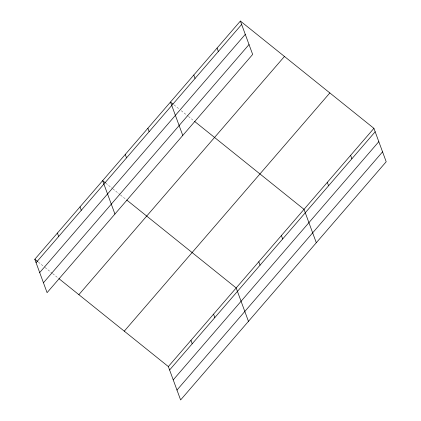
<?xml version="1.0" encoding="UTF-8"?>
<svg xmlns="http://www.w3.org/2000/svg" width="421" height="421" viewBox="0 0 421 421"><rect width="100%" height="100%" fill="white"/><g stroke="black" fill="none" stroke-linecap="round" stroke-linejoin="round"><path stroke-width="0.32" stroke-dasharray="2.1 1.58" d="M174.073 104.924L179.193 109.044M181.246 110.691L187.908 116.043M188.419 116.454L194.055 120.985M105.718 183.124L112.381 188.476M112.891 188.887L120.064 194.649M120.574 195.065L126.216 199.591M38.39 262.146L44.537 267.088M45.047 267.498L52.225 273.261M52.736 273.671L58.372 278.202"/><path stroke-width="0.63" d="M240.386 21.05L252.663 54.435L47.084 292.648L34.801 259.262L240.386 21.05L373.916 128.352L386.199 161.738L180.614 399.95L168.337 366.565L58.882 278.613M36.059 262.688L241.643 24.476M39.7 272.571L245.28 34.359M43.447 282.759L249.027 44.547M78.869 294.674L284.449 56.461M124.269 331.159L329.848 92.946M168.337 366.565L373.916 128.352M169.595 369.991L375.174 131.778M173.231 379.879L378.816 141.666M176.978 390.062L382.563 151.849M173.047 104.103L170.484 102.04L182.767 135.425M194.57 121.395L304.02 209.348L316.303 242.728M105.203 182.709L102.645 180.651L114.928 214.036M126.726 200.007L236.176 287.959L248.458 321.339M34.801 259.262L37.874 261.73M350.619 155.354L351.877 158.775M327.317 182.351L328.58 185.772M217.083 48.047L218.341 51.473M281.407 235.55L282.665 238.975M193.786 75.043L195.044 78.469M258.789 261.751L260.052 265.177M147.871 128.247L149.129 131.668M213.563 314.161L214.821 317.587M125.258 154.449L126.516 157.875M190.95 340.363L192.208 343.789M80.027 206.853L81.29 210.279M57.414 233.06L58.677 236.481"/></g></svg>
